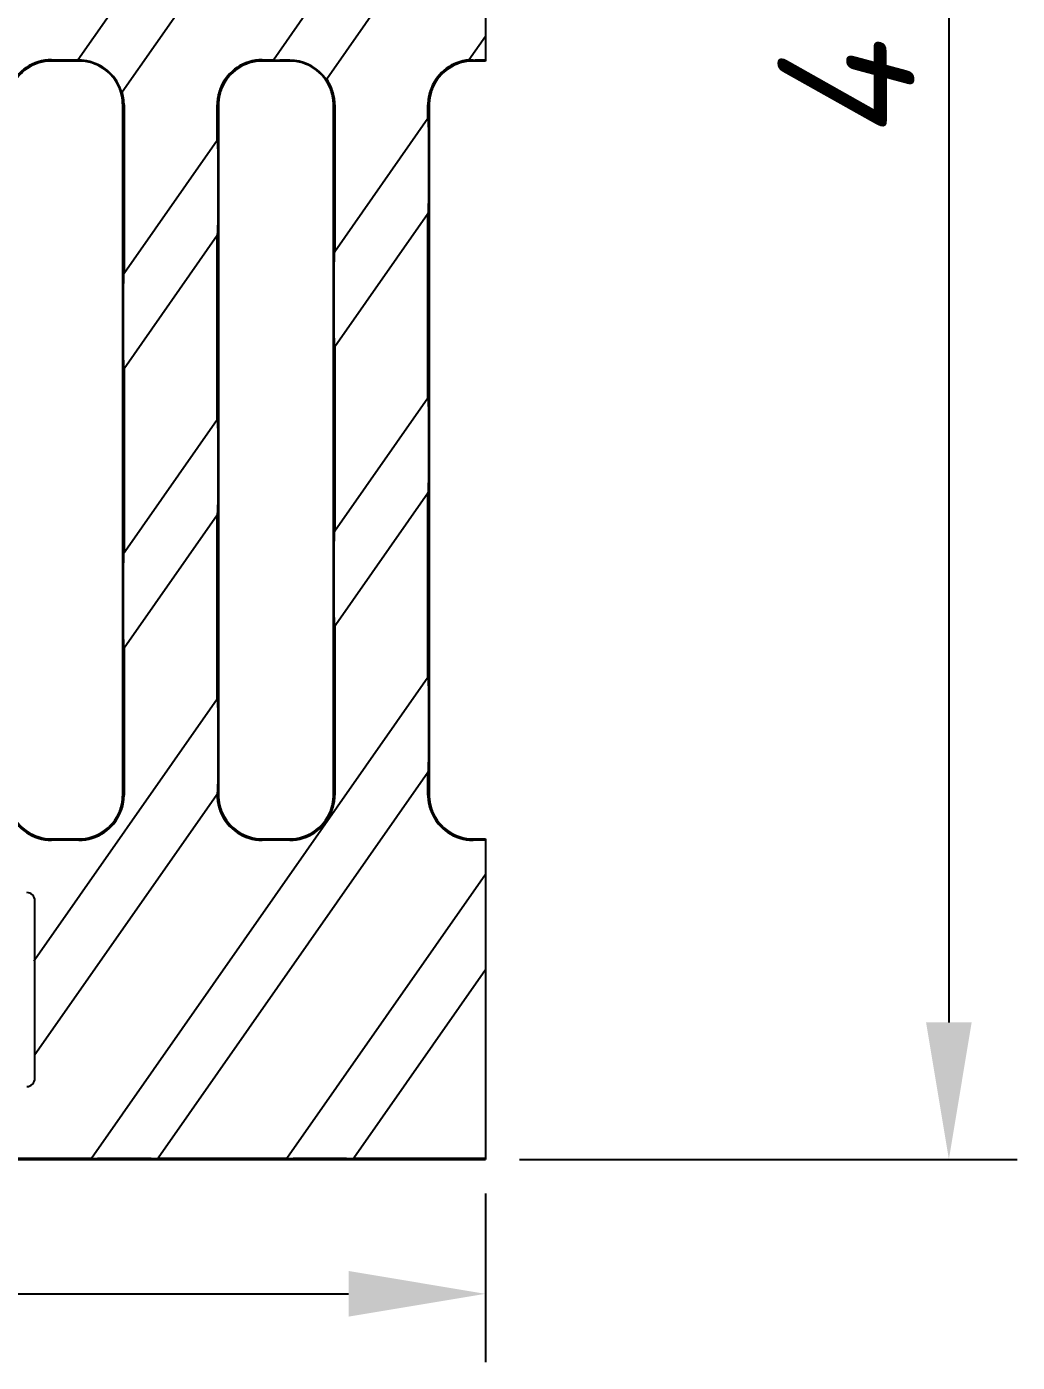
# Model space of a CAD drawing. Header units: millimetres. Extents: x 29006 to 29645, y 5570 to 5801.
# Drawn here: x 29543.72 to 29561.82, y 5716.48 to 5740.86 of the extents above; entities that cross this region are included whole.
import ezdxf

# ---------------------------------------------------------------- set-up
doc = ezdxf.new("R2010")
doc.units = ezdxf.units.MM
doc.styles.add('GOST-2.304_Type-B_italic', font='')
doc.styles.get('GOST-2.304_Type-B_italic').set_extended_font_data('GOST Common', italic=True)
doc.dimstyles.new('ISO-25', dxfattribs={"dimtxt": 2.5, "dimasz": 2.5, "dimexe": 1.25, "dimexo": 0.625, "dimtad": 1, "dimtoh": 1, "dimtxsty": 'GOST-2.304_Type-B_italic', "dimcen": 2.5, "dimadec": 0, "dimazin": 0, "dimtfac": 1, "dimtmove": 0, "dimatfit": 3, "dimfxl": 1, "dimarcsym": 0})

# ---------------------------------------------------------------- blocks, each defined once
blk = doc.blocks.new('*D20')
at = {"color": 0, "lineweight": -2, "transparency": 16777216}
for p, q in [((29502.096, 5719.552), (29502.096, 5716.482)), ((29552.103, 5719.562), (29552.103, 5716.482)), ((29504.596, 5717.732), (29549.603, 5717.732))]:
    blk.add_line(p, q, dxfattribs=at)
at = {"color": 0, "transparency": 16777216}
for points in [[(29504.596, 5718.149), (29504.596, 5717.316), (29502.096, 5717.732)], [(29549.603, 5718.149), (29549.603, 5717.316), (29552.103, 5717.732)]]:
    blk.add_solid(points, dxfattribs=at)
at = {"layer": 'Defpoints', "color": 0, "transparency": 16777216}
for p in [(29502.096, 5720.177), (29552.103, 5720.187), (29552.103, 5717.732)]:
    blk.add_point(p, dxfattribs=at)
at = {"color": 0, "transparency": 16777216, "insert": (29527.099, 5719.607), "char_height": 2.5, "attachment_point": 5, "style": 'GOST-2.304_Type-B_italic'}
blk.add_mtext('500', dxfattribs=at)
blk = doc.blocks.new('*D42')
at = {"color": 0, "lineweight": -2, "transparency": 16777216}
for p, q in [((29552.728, 5761.887), (29561.82, 5761.887)), ((29560.57, 5759.387), (29560.57, 5722.687)), ((29552.728, 5720.187), (29561.82, 5720.187))]:
    blk.add_line(p, q, dxfattribs=at)
at = {"color": 0, "transparency": 16777216}
for points in [[(29560.153, 5759.387), (29560.986, 5759.387), (29560.57, 5761.887)], [(29560.153, 5722.687), (29560.986, 5722.687), (29560.57, 5720.187)]]:
    blk.add_solid(points, dxfattribs=at)
at = {"layer": 'Defpoints', "color": 0, "transparency": 16777216}
for p in [(29552.103, 5761.887), (29552.103, 5720.187), (29560.57, 5720.187)]:
    blk.add_point(p, dxfattribs=at)
at = {"color": 0, "transparency": 16777216, "insert": (29558.695, 5741.037), "char_height": 2.5, "attachment_point": 5, "rotation": 90, "style": 'GOST-2.304_Type-B_italic'}
blk.add_mtext('417', dxfattribs=at)

msp = doc.modelspace()

# ---------------------------------------------------------------- linework, layer by layer
at = {"color": 0}
for p, q in [((29548.231, 5740.261), (29551.053, 5744.291)), ((29544.66, 5740.261), (29547.203, 5743.892)), ((29551.057, 5742.553), (29549.205, 5739.907)), ((29547.289, 5742.271), (29545.468, 5739.671)), ((29552.103, 5741.812), (29552.103, 5740.69)), ((29551.8, 5740.257), (29552.103, 5740.69)), ((29552.103, 5740.69), (29552.103, 5740.515)), ((29552.103, 5740.515), (29552.103, 5740.251)), ((29544.178, 5740.261), (29544.66, 5740.261)), ((29544.656, 5740.254), (29544.66, 5740.261)), ((29548.028, 5740.261), (29548.231, 5740.261)), ((29548.227, 5740.254), (29548.231, 5740.261)), ((29548.528, 5740.251), (29548.346, 5740.251)), ((29551.795, 5740.25), (29551.8, 5740.257)), ((29552.103, 5740.251), (29551.917, 5740.251)), ((29552.103, 5740.251), (29552.103, 5740.237)), ((29544.678, 5740.237), (29544.178, 5740.237)), ((29548.528, 5740.237), (29548.028, 5740.237)), ((29552.103, 5740.237), (29551.878, 5740.237)), ((29549.205, 5739.907), (29549.2, 5739.901)), ((29545.468, 5739.671), (29545.463, 5739.664)), ((29545.478, 5726.837), (29545.478, 5739.437)), ((29545.502, 5739.437), (29545.502, 5736.363)), ((29547.203, 5738.792), (29547.203, 5739.437)), ((29547.228, 5739.437), (29547.228, 5726.837)), ((29549.328, 5726.837), (29549.328, 5739.437)), ((29549.352, 5739.437), (29549.352, 5736.762)), ((29551.053, 5739.191), (29551.053, 5739.437)), ((29551.078, 5739.437), (29551.078, 5726.837)), ((29549.352, 5736.762), (29551.053, 5739.191)), ((29551.053, 5739.191), (29551.06, 5739.201)), ((29551.064, 5739.031), (29551.064, 5737.637)), ((29545.502, 5736.363), (29547.203, 5738.792)), ((29547.203, 5738.792), (29547.21, 5738.802)), ((29547.214, 5738.633), (29547.214, 5737.238)), ((29551.053, 5737.447), (29549.352, 5735.018)), ((29551.06, 5737.457), (29551.053, 5737.447)), ((29551.053, 5734.091), (29551.053, 5737.447)), ((29547.203, 5737.049), (29545.502, 5734.62)), ((29547.21, 5737.059), (29547.203, 5737.049)), ((29547.203, 5733.692), (29547.203, 5737.049)), ((29549.345, 5736.752), (29549.352, 5736.762)), ((29545.495, 5736.353), (29545.502, 5736.363)), ((29549.342, 5735.178), (29549.342, 5736.573)), ((29545.492, 5734.779), (29545.492, 5736.174)), ((29549.352, 5735.018), (29549.345, 5735.008)), ((29549.352, 5735.018), (29549.352, 5731.662)), ((29545.502, 5734.62), (29545.495, 5734.61)), ((29545.502, 5734.62), (29545.502, 5731.264)), ((29549.352, 5731.662), (29551.053, 5734.091)), ((29551.053, 5734.091), (29551.06, 5734.101)), ((29551.064, 5733.931), (29551.064, 5732.537)), ((29545.478, 5731.228), (29547.203, 5733.692)), ((29547.203, 5733.692), (29547.21, 5733.702)), ((29547.214, 5733.533), (29547.214, 5732.138)), ((29551.053, 5732.347), (29549.328, 5729.883)), ((29551.06, 5732.357), (29551.053, 5732.347)), ((29551.053, 5728.991), (29551.053, 5732.347)), ((29547.21, 5731.959), (29547.203, 5731.949)), ((29547.203, 5731.949), (29545.502, 5729.52)), ((29547.203, 5728.592), (29547.203, 5731.949)), ((29549.342, 5730.078), (29549.342, 5731.473)), ((29549.345, 5731.652), (29549.352, 5731.662)), ((29545.495, 5731.254), (29545.502, 5731.264)), ((29545.492, 5729.679), (29545.492, 5731.074)), ((29549.352, 5729.919), (29549.345, 5729.909)), ((29549.352, 5729.919), (29549.352, 5726.837)), ((29545.502, 5729.52), (29545.495, 5729.51)), ((29545.502, 5729.52), (29545.502, 5726.837)), ((29544.905, 5720.211), (29551.053, 5728.991)), ((29551.053, 5728.991), (29551.06, 5729.001)), ((29551.064, 5728.832), (29551.064, 5727.437)), ((29543.873, 5723.837), (29547.203, 5728.592)), ((29547.203, 5728.592), (29547.21, 5728.602)), ((29547.214, 5728.433), (29547.214, 5727.038)), ((29551.053, 5727.247), (29546.126, 5720.211)), ((29551.06, 5727.257), (29551.053, 5727.247)), ((29551.053, 5726.837), (29551.053, 5727.247)), ((29547.228, 5726.884), (29543.873, 5722.094)), ((29547.21, 5726.859), (29547.203, 5726.849)), ((29547.203, 5726.837), (29547.203, 5726.849)), ((29544.178, 5726.037), (29544.678, 5726.037)), ((29544.678, 5726.012), (29544.178, 5726.012)), ((29548.028, 5726.037), (29548.528, 5726.037)), ((29548.528, 5726.012), (29548.028, 5726.012)), ((29551.878, 5726.037), (29552.103, 5726.037)), ((29552.103, 5726.012), (29551.878, 5726.012)), ((29552.103, 5726.037), (29552.103, 5726.012)), ((29552.103, 5726.012), (29552.103, 5725.39)), ((29548.476, 5720.211), (29552.103, 5725.39)), ((29552.103, 5725.39), (29552.103, 5725.216)), ((29552.103, 5725.216), (29552.103, 5723.821)), ((29543.873, 5721.665), (29543.873, 5724.908)), ((29543.856, 5723.812), (29543.873, 5723.837)), ((29552.103, 5723.821), (29552.103, 5723.647)), ((29552.103, 5723.647), (29549.697, 5720.211)), ((29552.103, 5723.647), (29552.103, 5720.211)), ((29502.103, 5720.187), (29552.103, 5720.187)), ((29542.555, 5720.211), (29544.905, 5720.211)), ((29544.9, 5720.204), (29544.905, 5720.211)), ((29545.997, 5720.201), (29545.02, 5720.201)), ((29546.126, 5720.211), (29546.121, 5720.204)), ((29546.126, 5720.211), (29548.476, 5720.211)), ((29548.471, 5720.204), (29548.476, 5720.211)), ((29549.568, 5720.201), (29548.591, 5720.201)), ((29549.697, 5720.211), (29549.692, 5720.204)), ((29549.697, 5720.211), (29552.103, 5720.211)), ((29552.103, 5720.211), (29552.103, 5720.187))]:
    msp.add_line(p, q, dxfattribs=at)
at = {"color": 0, "flags": 128}
for points in [[(29544.771, 5740.245), (29544.767, 5740.246), (29544.763, 5740.246), (29544.759, 5740.247), (29544.754, 5740.247), (29544.75, 5740.247), (29544.745, 5740.248), (29544.741, 5740.248), (29544.737, 5740.249), (29544.732, 5740.249), (29544.728, 5740.249), (29544.724, 5740.25), (29544.72, 5740.25), (29544.716, 5740.25), (29544.712, 5740.25), (29544.708, 5740.251), (29544.704, 5740.251), (29544.7, 5740.251), (29544.697, 5740.251), (29544.693, 5740.251), (29544.69, 5740.252), (29544.687, 5740.252), (29544.684, 5740.252), (29544.681, 5740.252), (29544.678, 5740.252)], [(29551.878, 5740.251), (29551.872, 5740.251), (29551.867, 5740.251), (29551.861, 5740.251), (29551.856, 5740.251), (29551.851, 5740.251), (29551.846, 5740.251), (29551.841, 5740.251), (29551.837, 5740.25), (29551.832, 5740.25), (29551.828, 5740.25), (29551.824, 5740.25), (29551.82, 5740.25), (29551.816, 5740.25), (29551.812, 5740.25), (29551.809, 5740.25), (29551.806, 5740.249), (29551.803, 5740.249), (29551.801, 5740.249), (29551.799, 5740.249), (29551.797, 5740.249), (29551.796, 5740.249), (29551.795, 5740.25), (29551.795, 5740.25), (29551.795, 5740.25)], [(29545.431, 5739.746), (29545.43, 5739.747), (29545.43, 5739.748), (29545.429, 5739.749), (29545.429, 5739.75), (29545.428, 5739.752), (29545.428, 5739.753), (29545.427, 5739.754), (29545.427, 5739.755), (29545.426, 5739.757), (29545.426, 5739.758), (29545.425, 5739.759), (29545.425, 5739.76), (29545.424, 5739.761), (29545.424, 5739.763), (29545.423, 5739.764), (29545.423, 5739.765), (29545.422, 5739.766), (29545.421, 5739.767), (29545.421, 5739.768), (29545.42, 5739.77), (29545.42, 5739.771), (29545.419, 5739.772), (29545.419, 5739.773), (29545.418, 5739.774)], [(29549.2, 5739.901), (29549.2, 5739.901), (29549.2, 5739.902), (29549.199, 5739.902), (29549.198, 5739.903), (29549.196, 5739.905), (29549.195, 5739.907), (29549.193, 5739.909), (29549.191, 5739.912), (29549.188, 5739.915), (29549.186, 5739.918), (29549.183, 5739.921), (29549.18, 5739.925), (29549.177, 5739.928), (29549.174, 5739.932), (29549.171, 5739.937), (29549.167, 5739.941), (29549.163, 5739.946), (29549.159, 5739.951), (29549.155, 5739.956), (29549.151, 5739.961), (29549.147, 5739.965), (29549.142, 5739.97), (29549.138, 5739.975), (29549.134, 5739.98)], [(29545.478, 5739.437), (29545.478, 5739.449), (29545.477, 5739.461), (29545.477, 5739.474), (29545.476, 5739.487), (29545.475, 5739.499), (29545.474, 5739.512), (29545.473, 5739.525), (29545.471, 5739.538), (29545.469, 5739.55), (29545.467, 5739.563), (29545.465, 5739.576), (29545.463, 5739.589), (29545.46, 5739.602), (29545.458, 5739.615), (29545.455, 5739.628), (29545.451, 5739.64), (29545.448, 5739.653), (29545.444, 5739.666), (29545.44, 5739.679), (29545.436, 5739.691), (29545.432, 5739.704), (29545.427, 5739.716), (29545.423, 5739.728), (29545.418, 5739.74)], [(29545.463, 5739.664), (29545.463, 5739.664), (29545.462, 5739.664), (29545.462, 5739.665), (29545.461, 5739.666), (29545.461, 5739.668), (29545.46, 5739.67), (29545.459, 5739.672), (29545.458, 5739.675), (29545.457, 5739.678), (29545.456, 5739.681), (29545.454, 5739.685), (29545.453, 5739.688), (29545.452, 5739.692), (29545.45, 5739.697), (29545.448, 5739.701), (29545.447, 5739.706), (29545.445, 5739.71), (29545.443, 5739.715), (29545.441, 5739.72), (29545.439, 5739.725), (29545.437, 5739.73), (29545.435, 5739.735), (29545.433, 5739.74), (29545.431, 5739.746)], [(29545.502, 5739.437), (29545.502, 5739.447), (29545.502, 5739.456), (29545.502, 5739.466), (29545.501, 5739.476), (29545.501, 5739.486), (29545.5, 5739.496), (29545.499, 5739.506), (29545.499, 5739.516), (29545.498, 5739.526), (29545.496, 5739.535), (29545.495, 5739.545), (29545.494, 5739.555), (29545.492, 5739.565), (29545.491, 5739.575), (29545.489, 5739.584), (29545.487, 5739.594), (29545.485, 5739.604), (29545.483, 5739.614), (29545.481, 5739.623), (29545.479, 5739.633), (29545.476, 5739.642), (29545.474, 5739.652), (29545.471, 5739.662), (29545.468, 5739.671)], [(29547.265, 5739.75), (29547.26, 5739.737), (29547.255, 5739.725), (29547.251, 5739.712), (29547.246, 5739.699), (29547.242, 5739.687), (29547.238, 5739.674), (29547.234, 5739.661), (29547.231, 5739.648), (29547.227, 5739.635), (29547.224, 5739.622), (29547.221, 5739.609), (29547.219, 5739.596), (29547.216, 5739.583), (29547.214, 5739.57), (29547.212, 5739.557), (29547.21, 5739.543), (29547.208, 5739.53), (29547.207, 5739.517), (29547.206, 5739.503), (29547.205, 5739.49), (29547.204, 5739.477), (29547.203, 5739.463), (29547.203, 5739.45), (29547.203, 5739.437)], [(29547.288, 5739.74), (29547.283, 5739.728), (29547.278, 5739.716), (29547.274, 5739.704), (29547.269, 5739.691), (29547.265, 5739.679), (29547.261, 5739.666), (29547.258, 5739.653), (29547.254, 5739.64), (29547.251, 5739.628), (29547.248, 5739.615), (29547.245, 5739.602), (29547.242, 5739.589), (29547.24, 5739.576), (29547.238, 5739.563), (29547.236, 5739.55), (29547.234, 5739.538), (29547.233, 5739.525), (29547.231, 5739.512), (29547.23, 5739.499), (29547.229, 5739.487), (29547.229, 5739.474), (29547.228, 5739.461), (29547.228, 5739.449), (29547.228, 5739.437)], [(29549.328, 5739.437), (29549.328, 5739.449), (29549.327, 5739.461), (29549.327, 5739.474), (29549.326, 5739.487), (29549.325, 5739.499), (29549.324, 5739.512), (29549.323, 5739.525), (29549.321, 5739.538), (29549.319, 5739.55), (29549.317, 5739.563), (29549.315, 5739.576), (29549.313, 5739.589), (29549.31, 5739.602), (29549.308, 5739.615), (29549.305, 5739.628), (29549.301, 5739.64), (29549.298, 5739.653), (29549.294, 5739.666), (29549.29, 5739.679), (29549.286, 5739.691), (29549.282, 5739.704), (29549.277, 5739.716), (29549.273, 5739.728), (29549.268, 5739.74)], [(29549.352, 5739.437), (29549.352, 5739.45), (29549.352, 5739.463), (29549.351, 5739.477), (29549.351, 5739.49), (29549.35, 5739.503), (29549.348, 5739.517), (29549.347, 5739.53), (29549.345, 5739.543), (29549.344, 5739.557), (29549.341, 5739.57), (29549.339, 5739.583), (29549.337, 5739.596), (29549.334, 5739.609), (29549.331, 5739.622), (29549.328, 5739.635), (29549.325, 5739.648), (29549.321, 5739.661), (29549.317, 5739.674), (29549.313, 5739.687), (29549.309, 5739.699), (29549.305, 5739.712), (29549.3, 5739.725), (29549.295, 5739.737), (29549.29, 5739.75)], [(29551.115, 5739.75), (29551.11, 5739.737), (29551.105, 5739.725), (29551.101, 5739.712), (29551.096, 5739.699), (29551.092, 5739.687), (29551.088, 5739.674), (29551.084, 5739.661), (29551.081, 5739.648), (29551.077, 5739.635), (29551.074, 5739.622), (29551.071, 5739.609), (29551.069, 5739.596), (29551.066, 5739.583), (29551.064, 5739.57), (29551.062, 5739.557), (29551.06, 5739.543), (29551.058, 5739.53), (29551.057, 5739.517), (29551.056, 5739.503), (29551.055, 5739.49), (29551.054, 5739.477), (29551.053, 5739.463), (29551.053, 5739.45), (29551.053, 5739.437)], [(29551.138, 5739.74), (29551.133, 5739.728), (29551.128, 5739.716), (29551.124, 5739.704), (29551.119, 5739.691), (29551.115, 5739.679), (29551.111, 5739.666), (29551.108, 5739.653), (29551.104, 5739.64), (29551.101, 5739.628), (29551.098, 5739.615), (29551.095, 5739.602), (29551.092, 5739.589), (29551.09, 5739.576), (29551.088, 5739.563), (29551.086, 5739.55), (29551.084, 5739.538), (29551.083, 5739.525), (29551.081, 5739.512), (29551.08, 5739.499), (29551.079, 5739.487), (29551.079, 5739.474), (29551.078, 5739.461), (29551.078, 5739.449), (29551.078, 5739.437)], [(29545.418, 5726.533), (29545.423, 5726.545), (29545.427, 5726.557), (29545.432, 5726.57), (29545.436, 5726.582), (29545.44, 5726.595), (29545.444, 5726.607), (29545.448, 5726.62), (29545.451, 5726.633), (29545.455, 5726.646), (29545.458, 5726.658), (29545.46, 5726.671), (29545.463, 5726.684), (29545.465, 5726.697), (29545.467, 5726.71), (29545.469, 5726.723), (29545.471, 5726.736), (29545.473, 5726.748), (29545.474, 5726.761), (29545.475, 5726.774), (29545.476, 5726.787), (29545.477, 5726.799), (29545.477, 5726.812), (29545.478, 5726.824), (29545.478, 5726.837)], [(29545.44, 5726.524), (29545.445, 5726.536), (29545.45, 5726.549), (29545.455, 5726.561), (29545.459, 5726.574), (29545.463, 5726.586), (29545.467, 5726.599), (29545.471, 5726.612), (29545.475, 5726.625), (29545.478, 5726.638), (29545.481, 5726.651), (29545.484, 5726.664), (29545.487, 5726.677), (29545.489, 5726.69), (29545.491, 5726.703), (29545.494, 5726.717), (29545.495, 5726.73), (29545.497, 5726.743), (29545.498, 5726.756), (29545.5, 5726.77), (29545.501, 5726.783), (29545.501, 5726.796), (29545.502, 5726.81), (29545.502, 5726.823), (29545.502, 5726.837)], [(29547.203, 5726.837), (29547.203, 5726.823), (29547.203, 5726.81), (29547.204, 5726.796), (29547.205, 5726.783), (29547.206, 5726.77), (29547.207, 5726.756), (29547.208, 5726.743), (29547.21, 5726.73), (29547.212, 5726.717), (29547.214, 5726.703), (29547.216, 5726.69), (29547.219, 5726.677), (29547.221, 5726.664), (29547.224, 5726.651), (29547.227, 5726.638), (29547.231, 5726.625), (29547.234, 5726.612), (29547.238, 5726.599), (29547.242, 5726.586), (29547.246, 5726.574), (29547.251, 5726.561), (29547.255, 5726.549), (29547.26, 5726.536), (29547.265, 5726.524)], [(29547.228, 5726.837), (29547.228, 5726.824), (29547.228, 5726.812), (29547.229, 5726.799), (29547.229, 5726.787), (29547.23, 5726.774), (29547.231, 5726.761), (29547.233, 5726.748), (29547.234, 5726.736), (29547.236, 5726.723), (29547.238, 5726.71), (29547.24, 5726.697), (29547.242, 5726.684), (29547.245, 5726.671), (29547.248, 5726.658), (29547.251, 5726.646), (29547.254, 5726.633), (29547.258, 5726.62), (29547.261, 5726.607), (29547.265, 5726.595), (29547.269, 5726.582), (29547.274, 5726.57), (29547.278, 5726.557), (29547.283, 5726.545), (29547.288, 5726.533)], [(29549.268, 5726.533), (29549.273, 5726.545), (29549.277, 5726.557), (29549.282, 5726.57), (29549.286, 5726.582), (29549.29, 5726.595), (29549.294, 5726.607), (29549.298, 5726.62), (29549.301, 5726.633), (29549.305, 5726.646), (29549.308, 5726.658), (29549.31, 5726.671), (29549.313, 5726.684), (29549.315, 5726.697), (29549.317, 5726.71), (29549.319, 5726.723), (29549.321, 5726.736), (29549.323, 5726.748), (29549.324, 5726.761), (29549.325, 5726.774), (29549.326, 5726.787), (29549.327, 5726.799), (29549.327, 5726.812), (29549.328, 5726.824), (29549.328, 5726.837)], [(29549.29, 5726.524), (29549.295, 5726.536), (29549.3, 5726.549), (29549.305, 5726.561), (29549.309, 5726.574), (29549.313, 5726.586), (29549.317, 5726.599), (29549.321, 5726.612), (29549.325, 5726.625), (29549.328, 5726.638), (29549.331, 5726.651), (29549.334, 5726.664), (29549.337, 5726.677), (29549.339, 5726.69), (29549.341, 5726.703), (29549.344, 5726.717), (29549.345, 5726.73), (29549.347, 5726.743), (29549.348, 5726.756), (29549.35, 5726.77), (29549.351, 5726.783), (29549.351, 5726.796), (29549.352, 5726.81), (29549.352, 5726.823), (29549.352, 5726.837)], [(29551.053, 5726.837), (29551.053, 5726.823), (29551.053, 5726.81), (29551.054, 5726.796), (29551.055, 5726.783), (29551.056, 5726.77), (29551.057, 5726.756), (29551.058, 5726.743), (29551.06, 5726.73), (29551.062, 5726.717), (29551.064, 5726.703), (29551.066, 5726.69), (29551.069, 5726.677), (29551.071, 5726.664), (29551.074, 5726.651), (29551.077, 5726.638), (29551.081, 5726.625), (29551.084, 5726.612), (29551.088, 5726.599), (29551.092, 5726.586), (29551.096, 5726.574), (29551.101, 5726.561), (29551.105, 5726.549), (29551.11, 5726.536), (29551.115, 5726.524)], [(29551.078, 5726.837), (29551.078, 5726.824), (29551.078, 5726.812), (29551.079, 5726.799), (29551.079, 5726.787), (29551.08, 5726.774), (29551.081, 5726.761), (29551.083, 5726.748), (29551.084, 5726.736), (29551.086, 5726.723), (29551.088, 5726.71), (29551.09, 5726.697), (29551.092, 5726.684), (29551.095, 5726.671), (29551.098, 5726.658), (29551.101, 5726.646), (29551.104, 5726.633), (29551.108, 5726.62), (29551.111, 5726.607), (29551.115, 5726.595), (29551.119, 5726.582), (29551.124, 5726.57), (29551.128, 5726.557), (29551.133, 5726.545), (29551.138, 5726.533)]]:
    msp.add_lwpolyline(points, dxfattribs=at)
at = {"color": 0}
for centre, radius, start, end in [((29544.178, 5739.437), 0.824, 90, 157.6903), ((29544.678, 5739.437), 0.814, 24.5085, 83.3873), ((29548.028, 5739.437), 0.824, 90, 157.6903), ((29548.528, 5739.437), 0.814, 41.901, 90), ((29551.878, 5739.437), 0.824, 95.4142, 157.6903), ((29544.178, 5739.437), 0.8, 90, 157.6903), ((29544.678, 5739.437), 0.8, 22.3097, 90), ((29548.028, 5739.437), 0.8, 90, 157.6903), ((29548.528, 5739.437), 0.8, 22.3097, 90), ((29551.878, 5739.437), 0.8, 90, 157.6903), ((29548.528, 5739.437), 0.824, 22.3097, 34.8153), ((29544.178, 5726.837), 0.824, 202.3097, 270), ((29544.178, 5726.837), 0.8, 202.3097, 270), ((29544.678, 5726.837), 0.8, 270, 337.6903), ((29544.678, 5726.837), 0.824, 270, 337.6903), ((29548.028, 5726.837), 0.824, 202.3097, 270), ((29548.028, 5726.837), 0.8, 202.3097, 270), ((29548.528, 5726.837), 0.8, 270, 337.6903), ((29548.528, 5726.837), 0.824, 270, 337.6903), ((29551.878, 5726.837), 0.824, 202.3097, 270), ((29551.878, 5726.837), 0.8, 202.3097, 270)]:
    msp.add_arc(centre, radius, start, end, dxfattribs=at)
for centre, major_axis, ratio, start_param, end_param in [((29544.778, 5740.254), (0.122, 0), 0.028594, 3.121549, 3.75313), ((29548.349, 5740.254), (0.122, 0), 0.028594, 3.121549, 4.692346), ((29551.92, 5740.254), (0.122, 0), 0.028594, 4.361472, 4.692346), ((29551.06, 5739.026), (0, -0.174), 0.020013, 1.599405, 3.170202), ((29547.21, 5738.628), (0, -0.174), 0.020013, 1.599405, 3.170202), ((29551.06, 5737.632), (0, 0.174), 0.020013, 3.170202, 4.740998), ((29547.21, 5737.233), (0, 0.174), 0.020013, 3.170202, 4.740998), ((29549.345, 5736.578), (0, 0.174), 0.020013, 0.028609, 1.599405), ((29545.495, 5736.179), (0, 0.174), 0.020013, 0.028609, 1.599405), ((29549.345, 5735.183), (0, 0.174), 0.020013, 1.599405, 3.170202), ((29545.495, 5734.784), (0, 0.174), 0.020013, 1.599405, 3.170202), ((29551.06, 5733.926), (0, -0.174), 0.020013, 1.599405, 3.170202), ((29547.21, 5733.528), (0, -0.174), 0.020013, 1.599405, 3.170202), ((29551.06, 5732.532), (0, 0.174), 0.020013, 3.170202, 4.740998), ((29547.21, 5732.133), (0, 0.174), 0.020013, 3.170202, 4.740998), ((29549.345, 5731.478), (0, 0.174), 0.020013, 0.028609, 1.599405), ((29545.495, 5731.079), (0, 0.174), 0.020013, 0.028609, 1.599405), ((29549.345, 5730.083), (0, 0.174), 0.020013, 1.599405, 3.170202), ((29545.495, 5729.684), (0, 0.174), 0.020013, 1.599405, 3.170202), ((29551.06, 5728.827), (0, -0.174), 0.020013, 1.599405, 3.170202), ((29547.21, 5728.428), (0, -0.174), 0.020013, 1.599405, 3.170202), ((29551.06, 5727.432), (0, 0.174), 0.020013, 3.170202, 4.740998), ((29547.21, 5727.033), (0, 0.174), 0.020013, 3.170202, 4.740998), ((29543.723, 5724.907), (0.107, 0.107), 0.992433, 5.501585, 7.064785), ((29543.723, 5721.667), (0.107, -0.107), 0.992433, 5.501585, 7.064785), ((29545.023, 5720.204), (0.122, 0), 0.028594, 3.121549, 4.692346), ((29545.999, 5720.204), (-0.122, 0), 0.028594, 1.550753, 3.121549), ((29548.594, 5720.204), (0.122, 0), 0.028594, 3.121549, 4.692346), ((29549.57, 5720.204), (-0.122, 0), 0.028594, 1.550753, 3.121549)]:
    msp.add_ellipse(centre, major_axis=major_axis, ratio=ratio, start_param=start_param, end_param=end_param, dxfattribs=at)

# ---------------------------------------------------------------- dimensions: what is measured, and where the dimension line sits
dim = msp.add_linear_dim(base=(29560.57, 5720.187), p1=(29552.103, 5761.887), p2=(29552.103, 5720.187), angle=90, text='417', dimstyle='ISO-25', dxfattribs=at)
dim.commit()
dim.dimension.update_dxf_attribs({"geometry": '*D42', "text_midpoint": (29558.695, 5741.037)})
dim = msp.add_linear_dim(base=(29552.103, 5717.732), p1=(29502.096, 5720.177), p2=(29552.103, 5720.187), text='500', dimstyle='ISO-25', dxfattribs=at)
dim.commit()
dim.dimension.update_dxf_attribs({"geometry": '*D20', "text_midpoint": (29527.099, 5719.607)})

doc.saveas('drawing.dxf')
